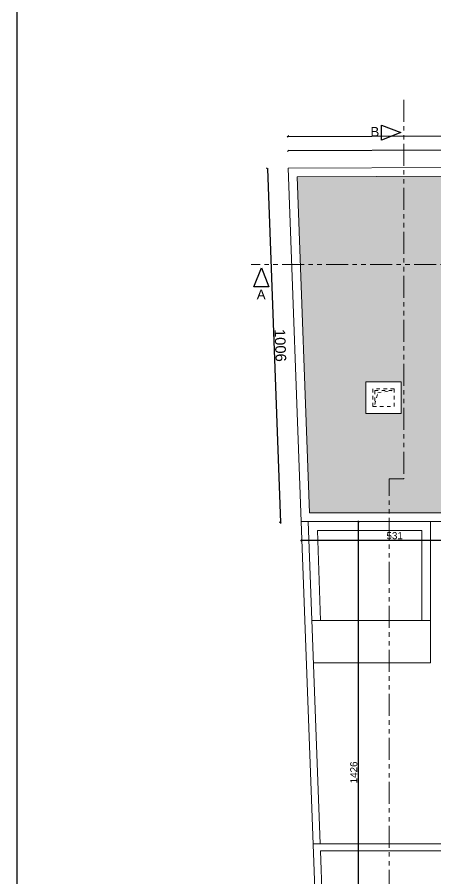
# Model space of a CAD drawing. Header units: millimetres. Extents: x 2804 to 3317, y 6834 to 7064.
# Drawn here: x 2838.35 to 2850.24, y 6848.09 to 6872.58 of the extents above; entities that cross this region are included whole.
import ezdxf

# ---------------------------------------------------------------- set-up
doc = ezdxf.new("R2010")
doc.units = ezdxf.units.MM
doc.header["$PDMODE"] = 1
doc.linetypes.add('ACAD_ISO03W100', pattern=[30, 12, -18])
doc.linetypes.add('PHANTOM2', pattern=[1.25, 0.625, -0.125, 0.125, -0.125, 0.125, -0.125])
for name, color, linetype, lineweight in [('cotation', 3, 'Continuous', 30), ('texte', 3, 'Continuous', 9), ('zin fin', 6, 'Continuous', 9), ('Zin inter', 80, 'ACAD_ISO03W100', 5), ('zin menuiserie', 150, 'Continuous', 5)]:
    doc.layers.add(name, color=color, linetype=linetype, lineweight=lineweight)
doc.layers.add('zin texte', color=33, linetype='Continuous')
doc.styles.add('ARIAL', font='arial.ttf')
doc.styles.get("Standard").update_dxf_attribs({"font": 'arial.ttf'})
doc.dimstyles.new('cotation 100', dxfattribs={"dimtxt": 0.2, "dimasz": 0.04, "dimexe": 0, "dimexo": 0, "dimgap": 0.03, "dimtad": 1, "dimdec": 0, "dimlfac": 100, "dimdsep": 46, "dimtxsty": 'ARIAL', "dimblk": 'OBLIQUE', "dimcen": 0.09, "dimse1": 1, "dimse2": 1, "dimclrd": 256, "dimclre": 256, "dimclrt": 256, "dimadec": 3, "dimazin": 2, "dimtfac": 1, "dimtdec": 0, "dimtofl": 0, "dimtmove": 1, "dimatfit": 3, "dimfxl": 0, "dimtolj": 1, "dimtzin": 0, "dimlwd": -1, "dimlwe": -1, "dimarcsym": 0})

# ---------------------------------------------------------------- blocks, each defined once
blk = doc.blocks.new('_Oblique')
at = {"color": 0, "linetype": 'ByBlock', "lineweight": -2}
blk.add_line((-0.5, -0.5), (0.5, 0.5), dxfattribs=at)
blk = doc.blocks.new('*D103')
at = {"layer": 'cotation', "transparency": 16777216}
blk.add_line((2848.042, 6843.986), (2848.042, 6858.241), dxfattribs=at)
at = {"layer": 'Defpoints', "color": 0, "transparency": 16777216}
for p in [(2846.94, 6858.241), (2848.042, 6858.241), (2846.94, 6843.986)]:
    blk.add_point(p, dxfattribs=at)
at = {"layer": 'cotation', "transparency": 16777216, "xscale": 0.04, "yscale": 0.04, "zscale": 0.04}
for p, rotation in [((2848.042, 6858.241), 90), ((2848.042, 6843.986), 270)]:
    blk.add_blockref('_Oblique', p, dxfattribs=dict(at, rotation=rotation))
at = {"layer": 'cotation', "transparency": 16777216, "insert": (2847.91, 6851.114), "char_height": 0.2, "attachment_point": 5, "rotation": 90, "style": 'ARIAL'}
blk.add_mtext('\\A1;1426', dxfattribs=at)
blk = doc.blocks.new('*D114')
at = {"layer": 'cotation', "transparency": 16777216}
blk.add_line((2845.455, 6868.268), (2845.825, 6858.219), dxfattribs=at)
at = {"layer": 'Defpoints', "color": 0, "transparency": 16777216}
for p in [(2846.045, 6868.29), (2845.825, 6858.219), (2846.415, 6858.241)]:
    blk.add_point(p, dxfattribs=at)
at = {"layer": 'cotation', "transparency": 16777216, "xscale": 0.04, "yscale": 0.04, "zscale": 0.04}
for p, rotation in [((2845.455, 6868.268), 92.10827966792719), ((2845.825, 6858.219), 272.1082796679273)]:
    blk.add_blockref('_Oblique', p, dxfattribs=dict(at, rotation=rotation))
at = {"layer": 'cotation', "transparency": 16777216, "insert": (2845.823, 6863.251), "char_height": 0.3, "attachment_point": 5, "rotation": 272.1083, "style": 'ARIAL'}
blk.add_mtext('\\A1;1006', dxfattribs=at)
blk = doc.blocks.new('*D115')
at = {"layer": 'cotation', "transparency": 16777216}
blk.add_line((2846.042, 6869.186), (2867.352, 6869.258), dxfattribs=at)
at = {"layer": 'Defpoints', "color": 0, "transparency": 16777216}
for p in [(2867.352, 6869.258), (2846.045, 6868.29), (2867.355, 6868.363)]:
    blk.add_point(p, dxfattribs=at)
at = {"layer": 'cotation', "transparency": 16777216, "xscale": 0.04, "yscale": 0.04, "zscale": 0.04}
for p, rotation in [((2846.042, 6869.186), 180.1954016472985), ((2867.352, 6869.258), 0.1954016472984315)]:
    blk.add_blockref('_Oblique', p, dxfattribs=dict(at, rotation=rotation))
at = {"layer": 'cotation', "transparency": 16777216, "insert": (2856.696, 6869.405), "char_height": 0.3, "attachment_point": 5, "rotation": 0.1954, "style": 'ARIAL'}
blk.add_mtext('\\A1;2131', dxfattribs=at)
blk = doc.blocks.new('*D464')
at = {"layer": 'cotation', "transparency": 16777216}
blk.add_line((2851.73, 6857.709), (2846.415, 6857.709), dxfattribs=at)
at = {"layer": 'Defpoints', "color": 0, "transparency": 16777216}
for p in [(2846.415, 6858.241), (2851.73, 6858.241), (2846.415, 6857.709)]:
    blk.add_point(p, dxfattribs=at)
at = {"layer": 'cotation', "transparency": 16777216, "xscale": 0.04, "yscale": 0.04, "zscale": 0.04, "rotation": 180}
blk.add_blockref('_Oblique', (2846.415, 6857.709), dxfattribs=at)
at = {"layer": 'cotation', "transparency": 16777216, "xscale": 0.04, "yscale": 0.04, "zscale": 0.04}
blk.add_blockref('_Oblique', (2851.73, 6857.709), dxfattribs=at)
at = {"layer": 'cotation', "transparency": 16777216, "insert": (2849.072, 6857.841), "char_height": 0.2, "attachment_point": 5, "style": 'ARIAL'}
blk.add_mtext('\\A1;531', dxfattribs=at)
blk = doc.blocks.new('*D472')
at = {"layer": 'cotation', "transparency": 16777216}
blk.add_line((2857.355, 6868.819), (2846.043, 6868.779), dxfattribs=at)
at = {"layer": 'Defpoints', "color": 0, "transparency": 16777216}
for p in [(2846.043, 6868.779), (2846.045, 6868.29), (2857.357, 6868.329)]:
    blk.add_point(p, dxfattribs=at)
at = {"layer": 'cotation', "transparency": 16777216, "xscale": 0.04, "yscale": 0.04, "zscale": 0.04}
for p, rotation in [((2846.043, 6868.779), 180.2042180126509), ((2857.355, 6868.819), 0.2042180126508697)]:
    blk.add_blockref('_Oblique', p, dxfattribs=dict(at, rotation=rotation))
at = {"layer": 'cotation', "transparency": 16777216, "insert": (2851.699, 6868.931), "char_height": 0.2, "attachment_point": 5, "rotation": 0.2042, "style": 'ARIAL'}
blk.add_mtext('\\A1;1131', dxfattribs=at)

msp = doc.modelspace()

# ---------------------------------------------------------------- hatches: boundary and pattern name
at = {"layer": 'zin menuiserie', "true_color": 0xdbdbdb}
h = msp.add_hatch(color=254, dxfattribs=at)
h.dxf.hatch_style = 1
h.paths.add_polyline_path([(2849.254, 6862.216), (2849.254, 6861.316), (2848.254, 6861.316), (2848.254, 6862.216)])
h.paths.add_polyline_path([(2857.361, 6868.079), (2846.304, 6868.041), (2846.656, 6858.491), (2851.833, 6858.491), (2852.954, 6857.37), (2857.361, 6861.777)])

# ---------------------------------------------------------------- linework, layer by layer
at = {"layer": 'cotation'}
msp.add_lwpolyline([(2877.87, 6833.791), (2838.348, 6833.791), (2838.348, 6874.314), (2877.87, 6874.314)], close=True, dxfattribs=at)
for points in [[(2849.243, 6869.297), (2848.7, 6869.084), (2848.7, 6869.51), (2849.243, 6869.297)], [(2845.284, 6865.457), (2845.497, 6864.914), (2845.072, 6864.914), (2845.284, 6865.457)]]:
    msp.add_lwpolyline(points, dxfattribs=at)
at = {"layer": 'texte', "linetype": 'PHANTOM2', "lineweight": 9}
for p, q in [((2849.333, 6870.229), (2849.333, 6859.457)), ((2868.999, 6865.549), (2844.992, 6865.549))]:
    msp.add_line(p, q, dxfattribs=at)
msp.add_lwpolyline([(2848.913, 6842.721), (2848.913, 6859.457), (2849.333, 6859.457)], dxfattribs=at)
at = {"layer": 'zin fin', "color": 50}
for p, q in [((2846.045, 6868.29), (2857.361, 6868.329)), ((2846.045, 6868.29), (2846.415, 6858.241)), ((2846.304, 6868.041), (2857.361, 6868.079)), ((2846.304, 6868.041), (2846.656, 6858.491)), ((2851.833, 6858.491), (2846.656, 6858.491)), ((2851.73, 6858.241), (2846.415, 6858.241))]:
    msp.add_line(p, q, dxfattribs=at)
at = {"layer": 'zin fin'}
for p, q in [((2846.415, 6858.241), (2846.94, 6843.986)), ((2846.615, 6858.241), (2846.952, 6849.086)), ((2850.089, 6854.233), (2850.089, 6858.241)), ((2846.875, 6857.991), (2846.969, 6855.433)), ((2849.839, 6857.991), (2846.875, 6857.991)), ((2849.839, 6855.433), (2849.839, 6857.991)), ((2850.089, 6855.433), (2846.719, 6855.433)), ((2850.089, 6854.233), (2846.763, 6854.233)), ((2852.238, 6849.086), (2846.752, 6849.086)), ((2851.988, 6848.886), (2846.96, 6848.886)), ((2846.96, 6848.886), (2847.133, 6844.186))]:
    msp.add_line(p, q, dxfattribs=at)
msp.add_lwpolyline([(2849.254, 6862.216), (2848.254, 6862.216), (2848.254, 6861.316), (2849.254, 6861.316)], close=True, dxfattribs=at)
at = {"layer": 'Zin inter', "ltscale": 0.005}
msp.add_lwpolyline([(2849.054, 6862.016), (2848.454, 6862.016), (2848.454, 6861.516), (2849.054, 6861.516)], close=True, dxfattribs=at)
msp.add_lwpolyline([(2849.004, 6861.966), (2848.504, 6861.966), (2848.504, 6861.566), (2848.591, 6861.901), (2849.004, 6861.966)], dxfattribs=at)

# ---------------------------------------------------------------- texts
at = {"layer": 'zin texte', "char_height": 0.27, "attachment_point": 1}
for s, insert in [('B', (2848.383, 6869.457)), ('A', (2845.153, 6864.832))]:
    msp.add_mtext_dynamic_manual_height_columns(s, width=34.10317, gutter_width=12.5, heights=[0], dxfattribs=dict(at, insert=insert))

# ---------------------------------------------------------------- dimensions: what is measured, and where the dimension line sits
at = {"layer": 'cotation'}
dim = msp.add_linear_dim(base=(2867.352, 6869.258), p1=(2846.045, 6868.29), p2=(2867.355, 6868.363), angle=0.1954, dimstyle='cotation 100', override={"dimtxt": 0.3}, dxfattribs=at)
dim.commit()
dim.dimension.update_dxf_attribs({"geometry": '*D115', "text_midpoint": (2856.696, 6869.405)})
dim = msp.add_linear_dim(base=(2846.043, 6868.779), p1=(2857.357, 6868.329), p2=(2846.045, 6868.29), angle=180.2042, dimstyle='cotation 100', dxfattribs=at)
dim.commit()
dim.dimension.update_dxf_attribs({"geometry": '*D472', "text_midpoint": (2851.699, 6868.931)})
dim = msp.add_aligned_dim(p1=(2846.045, 6868.29), p2=(2846.415, 6858.241), distance=-0.591, dimstyle='cotation 100', override={"dimtxt": 0.3}, dxfattribs=at)
dim.commit()
dim.dimension.update_dxf_attribs({"geometry": '*D114', "text_midpoint": (2845.823, 6863.251)})
dim = msp.add_linear_dim(base=(2846.415, 6857.7088), p1=(2851.7296, 6858.2412), p2=(2846.415, 6858.2412), dimstyle='cotation 100', dxfattribs=at)
dim.commit()
dim.dimension.update_dxf_attribs({"geometry": '*D464', "text_midpoint": (2849.0723, 6857.841)})
dim = msp.add_aligned_dim(p1=(2846.9398, 6843.9861), p2=(2846.9398, 6858.2412), distance=-1.1019, dimstyle='cotation 100', dxfattribs=at)
dim.commit()
dim.dimension.update_dxf_attribs({"geometry": '*D103', "text_midpoint": (2847.9096, 6851.1136)})

doc.saveas('drawing.dxf')
